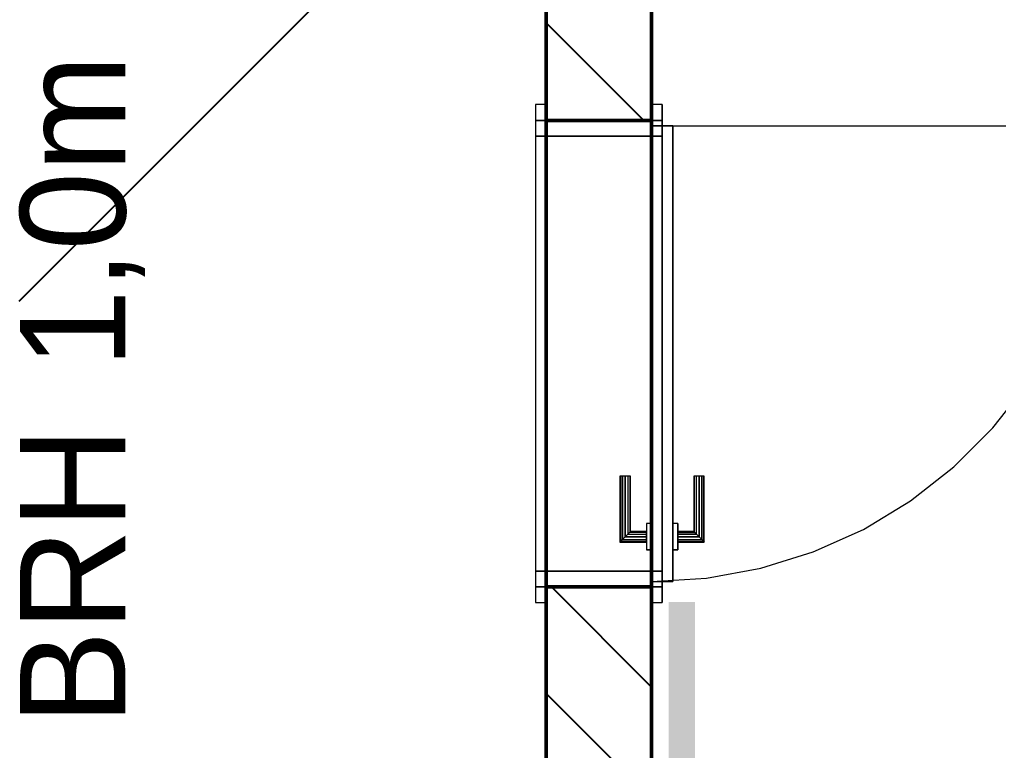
# Model space of a CAD drawing. Extents: x 0 to 756, y -25 to 420.
# Drawn here: x 300.63 to 337.77, y 188.47 to 216.21 of the extents above; entities that cross this region are included whole.
import ezdxf

# ---------------------------------------------------------------- set-up
doc = ezdxf.new("R2010")
doc.units = 0
doc.layers.get('0').update_dxf_attribs({"lineweight": 25})
doc.layers.get('DEFPOINTS').update_dxf_attribs({"lineweight": 25})
doc.layers.add('A_Geschossdecke', color=7, linetype='Continuous', lineweight=25, true_color=0x008080)
doc.layers.add('H_Heizung', color=1, linetype='Continuous', lineweight=25, true_color=0xff0000)
for name, color, linetype, lineweight in [('A_Innenwand', 7, 'Continuous', 25), ('A_Tuer', 7, 'Continuous', 25), ('PFOSTEN__ST_TZEN', 7, 'Continuous', 13), ('T_R', 7, 'Continuous', 13), ('T_R_2D', 7, 'Continuous', 13), ('WAND_HOLZ_NICHT_TRAGEND', 7, 'Continuous', 13)]:
    doc.layers.add(name, color=color, linetype=linetype, lineweight=lineweight)
doc.styles.get("Standard").update_dxf_attribs({"font": 'arial.ttf'})

# ---------------------------------------------------------------- blocks, each defined once
blk = doc.blocks.new('Referenz-A0T78P30OY')
at = {"layer": 'DEFPOINTS', "color": 0, "linetype": 'Continuous', "lineweight": -2, "ltscale": 0.25}
for p, q in [((324.607, 212.378), (324.607, 212.378)), ((324.607, 212.378), (324.607, 212.378)), ((324.607, 194.678), (324.607, 194.678)), ((324.607, 194.678), (324.607, 194.678))]:
    blk.add_line(p, q, dxfattribs=at)
at = {"layer": 'T_R', "color": 0, "linetype": 'Continuous', "ltscale": 0.13}
for p, q in [((320.207, 212.978), (320.207, 212.378)), ((320.607, 212.978), (320.207, 212.978)), ((320.207, 212.978), (320.207, 212.978)), ((320.207, 212.978), (320.207, 212.378)), ((320.607, 212.978), (320.207, 212.978)), ((320.607, 212.378), (320.607, 212.978)), ((320.607, 212.978), (320.607, 212.978)), ((320.607, 212.978), (320.607, 212.378)), ((324.607, 212.978), (324.607, 212.378)), ((325.007, 212.978), (324.607, 212.978)), ((324.607, 212.978), (324.607, 212.978)), ((324.607, 212.978), (324.607, 212.378)), ((325.007, 212.978), (324.607, 212.978)), ((325.007, 212.378), (325.007, 212.978)), ((325.007, 212.978), (325.007, 212.978)), ((325.007, 212.978), (325.007, 212.378)), ((320.207, 212.378), (320.207, 211.778)), ((325.007, 212.378), (320.207, 212.378)), ((320.207, 212.378), (320.207, 211.778)), ((320.207, 212.378), (320.207, 212.378)), ((320.207, 212.378), (325.007, 212.378)), ((320.207, 212.378), (320.607, 212.378)), ((320.207, 212.378), (320.207, 212.378)), ((320.607, 212.378), (320.207, 212.378)), ((320.207, 212.378), (320.207, 194.678)), ((320.607, 212.378), (320.207, 212.378)), ((320.207, 212.378), (320.207, 194.678)), ((320.207, 212.378), (320.207, 212.378)), ((320.207, 212.378), (320.607, 212.378)), ((320.607, 212.378), (320.607, 212.378)), ((320.607, 194.678), (320.607, 212.378)), ((320.607, 212.378), (320.607, 194.678)), ((320.607, 212.378), (320.607, 212.378)), ((324.607, 212.378), (324.607, 212.178)), ((324.607, 212.378), (325.007, 212.378)), ((324.607, 212.378), (324.607, 212.378)), ((325.007, 212.378), (324.607, 212.378)), ((324.607, 212.378), (324.607, 194.678)), ((325.007, 212.378), (324.607, 212.378)), ((324.607, 212.378), (324.607, 194.678)), ((324.607, 212.378), (324.607, 212.378)), ((324.607, 212.378), (325.007, 212.378)), ((324.607, 212.178), (324.607, 194.878)), ((325.407, 212.178), (324.607, 212.178)), ((324.607, 212.178), (324.607, 194.878)), ((324.607, 212.178), (324.607, 212.178)), ((324.607, 212.178), (325.407, 212.178)), ((325.007, 211.778), (325.007, 212.378)), ((325.007, 212.378), (325.007, 211.778)), ((325.007, 212.378), (325.007, 212.378)), ((325.007, 212.378), (325.007, 212.378)), ((325.007, 194.678), (325.007, 212.378)), ((325.007, 212.378), (325.007, 194.678)), ((325.007, 212.378), (325.007, 212.378)), ((325.407, 194.878), (325.407, 212.178)), ((325.407, 212.178), (325.407, 194.878)), ((325.407, 212.178), (325.407, 212.178)), ((320.207, 211.778), (325.007, 211.778)), ((320.207, 211.778), (320.207, 211.778)), ((320.207, 211.778), (325.007, 211.778)), ((320.207, 211.778), (320.207, 195.278)), ((325.007, 211.778), (320.207, 211.778)), ((320.207, 211.778), (320.207, 195.278)), ((320.207, 211.778), (320.207, 211.778)), ((320.207, 211.778), (325.007, 211.778)), ((325.007, 211.778), (325.007, 211.778)), ((325.007, 195.278), (325.007, 211.778)), ((325.007, 211.778), (325.007, 195.278)), ((325.007, 211.778), (325.007, 211.778)), ((323.434, 198.878), (323.407, 198.878)), ((323.407, 198.878), (323.407, 196.378)), ((323.434, 198.878), (323.407, 198.878)), ((323.507, 198.878), (323.434, 198.878)), ((323.434, 198.878), (323.434, 196.405)), ((323.507, 198.878), (323.434, 198.878)), ((323.434, 198.878), (323.434, 196.405)), ((323.607, 198.878), (323.507, 198.878)), ((323.507, 198.878), (323.507, 196.478)), ((323.607, 198.878), (323.507, 198.878)), ((323.507, 198.878), (323.507, 196.478)), ((323.607, 196.578), (323.607, 198.878)), ((323.707, 198.878), (323.607, 198.878)), ((323.707, 198.878), (323.607, 198.878)), ((323.607, 198.878), (323.607, 196.578)), ((323.78, 198.878), (323.707, 198.878)), ((323.707, 198.878), (323.707, 196.678)), ((323.78, 198.878), (323.707, 198.878)), ((323.707, 198.878), (323.707, 196.678)), ((323.807, 198.878), (323.78, 198.878)), ((323.78, 198.878), (323.78, 196.751)), ((323.807, 198.878), (323.78, 198.878)), ((323.78, 198.878), (323.78, 196.751)), ((323.807, 196.778), (323.807, 198.878)), ((326.234, 198.878), (326.207, 198.878)), ((326.207, 198.878), (326.207, 196.778)), ((326.234, 198.878), (326.207, 198.878)), ((326.234, 196.751), (326.234, 198.878)), ((326.307, 198.878), (326.234, 198.878)), ((326.307, 198.878), (326.234, 198.878)), ((326.234, 196.751), (326.234, 198.878)), ((326.307, 196.678), (326.307, 198.878)), ((326.407, 198.878), (326.307, 198.878)), ((326.407, 198.878), (326.307, 198.878)), ((326.307, 196.678), (326.307, 198.878)), ((326.507, 198.878), (326.407, 198.878)), ((326.407, 198.878), (326.407, 196.578)), ((326.507, 198.878), (326.407, 198.878)), ((326.407, 196.578), (326.407, 198.878)), ((326.507, 196.478), (326.507, 198.878)), ((326.58, 198.878), (326.507, 198.878)), ((326.58, 198.878), (326.507, 198.878)), ((326.507, 196.478), (326.507, 198.878)), ((326.58, 196.405), (326.58, 198.878)), ((326.607, 198.878), (326.58, 198.878)), ((326.607, 198.878), (326.58, 198.878)), ((326.58, 196.405), (326.58, 198.878)), ((326.607, 196.378), (326.607, 198.878)), ((324.607, 197.078), (324.407, 197.078)), ((324.407, 197.078), (324.407, 196.078)), ((324.407, 197.078), (324.407, 197.078)), ((324.407, 197.078), (324.407, 196.078)), ((324.607, 197.078), (324.407, 197.078)), ((324.607, 196.078), (324.607, 197.078)), ((324.607, 197.078), (324.607, 197.078)), ((324.607, 196.078), (324.607, 197.078)), ((325.407, 197.078), (325.407, 196.078)), ((325.607, 197.078), (325.407, 197.078)), ((325.407, 197.078), (325.407, 196.078)), ((325.407, 197.078), (325.407, 197.078)), ((325.607, 197.078), (325.407, 197.078)), ((325.607, 196.078), (325.607, 197.078)), ((325.607, 197.078), (325.607, 197.078)), ((325.607, 197.078), (325.607, 196.078)), ((323.507, 196.478), (323.434, 196.405)), ((323.434, 196.405), (323.507, 196.478)), ((323.607, 196.578), (323.507, 196.478)), ((323.507, 196.478), (323.607, 196.578)), ((323.507, 196.478), (324.407, 196.478)), ((323.507, 196.478), (324.407, 196.478)), ((323.707, 196.678), (323.607, 196.578)), ((323.607, 196.578), (323.707, 196.678)), ((324.407, 196.578), (323.607, 196.578)), ((323.607, 196.578), (324.407, 196.578)), ((323.78, 196.751), (323.707, 196.678)), ((323.707, 196.678), (323.78, 196.751)), ((323.707, 196.678), (324.407, 196.678)), ((323.707, 196.678), (324.407, 196.678)), ((323.807, 196.778), (323.78, 196.751)), ((323.78, 196.751), (323.807, 196.778)), ((323.78, 196.751), (324.407, 196.751)), ((323.78, 196.751), (324.407, 196.751)), ((324.407, 196.778), (323.807, 196.778)), ((324.407, 196.751), (324.407, 196.778)), ((324.407, 196.778), (324.407, 196.751)), ((324.407, 196.678), (324.407, 196.751)), ((324.407, 196.751), (324.407, 196.678)), ((324.407, 196.578), (324.407, 196.678)), ((324.407, 196.678), (324.407, 196.578)), ((324.407, 196.478), (324.407, 196.578)), ((324.407, 196.578), (324.407, 196.478)), ((324.407, 196.405), (324.407, 196.478)), ((324.407, 196.478), (324.407, 196.405)), ((325.607, 196.778), (325.607, 196.751)), ((326.207, 196.778), (325.607, 196.778)), ((325.607, 196.778), (325.607, 196.751)), ((325.607, 196.751), (326.234, 196.751)), ((325.607, 196.751), (325.607, 196.678)), ((325.607, 196.751), (325.607, 196.678)), ((325.607, 196.751), (326.234, 196.751)), ((325.607, 196.678), (325.607, 196.578)), ((326.307, 196.678), (325.607, 196.678)), ((325.607, 196.678), (325.607, 196.578)), ((325.607, 196.678), (326.307, 196.678)), ((325.607, 196.578), (325.607, 196.478)), ((326.407, 196.578), (325.607, 196.578)), ((325.607, 196.578), (325.607, 196.478)), ((325.607, 196.578), (326.407, 196.578)), ((325.607, 196.478), (326.507, 196.478)), ((325.607, 196.478), (325.607, 196.405)), ((325.607, 196.478), (325.607, 196.405)), ((325.607, 196.478), (326.507, 196.478)), ((326.234, 196.751), (326.207, 196.778)), ((326.207, 196.778), (326.234, 196.751)), ((326.307, 196.678), (326.234, 196.751)), ((326.234, 196.751), (326.307, 196.678)), ((326.407, 196.578), (326.307, 196.678)), ((326.307, 196.678), (326.407, 196.578)), ((326.507, 196.478), (326.407, 196.578)), ((326.407, 196.578), (326.507, 196.478)), ((326.58, 196.405), (326.507, 196.478)), ((326.507, 196.478), (326.58, 196.405)), ((323.434, 196.405), (323.407, 196.378)), ((323.407, 196.378), (323.434, 196.405)), ((323.407, 196.378), (324.407, 196.378)), ((323.434, 196.405), (324.407, 196.405)), ((323.434, 196.405), (324.407, 196.405)), ((324.407, 196.378), (324.407, 196.405)), ((324.407, 196.405), (324.407, 196.378)), ((325.607, 196.405), (326.58, 196.405)), ((325.607, 196.405), (325.607, 196.378)), ((325.607, 196.405), (325.607, 196.378)), ((325.607, 196.405), (326.58, 196.405)), ((325.607, 196.378), (326.607, 196.378)), ((326.607, 196.378), (326.58, 196.405)), ((326.58, 196.405), (326.607, 196.378)), ((324.407, 196.078), (324.607, 196.078)), ((324.407, 196.078), (324.407, 196.078)), ((324.607, 196.078), (324.407, 196.078)), ((324.607, 196.078), (324.607, 196.078)), ((325.407, 196.078), (325.607, 196.078)), ((325.407, 196.078), (325.407, 196.078)), ((325.607, 196.078), (325.407, 196.078)), ((325.607, 196.078), (325.607, 196.078)), ((320.207, 195.278), (320.207, 194.678)), ((325.007, 195.278), (320.207, 195.278)), ((320.207, 195.278), (320.207, 194.678)), ((320.207, 195.278), (320.207, 195.278)), ((320.207, 195.278), (325.007, 195.278)), ((320.207, 195.278), (325.007, 195.278)), ((320.207, 195.278), (320.207, 195.278)), ((320.207, 195.278), (325.007, 195.278)), ((325.007, 194.678), (325.007, 195.278)), ((325.007, 195.278), (325.007, 194.678)), ((325.007, 195.278), (325.007, 195.278)), ((325.007, 195.278), (325.007, 195.278)), ((320.207, 194.678), (325.007, 194.678)), ((320.207, 194.678), (320.207, 194.678)), ((320.207, 194.678), (325.007, 194.678)), ((320.207, 194.678), (320.207, 194.078)), ((320.607, 194.678), (320.207, 194.678)), ((320.207, 194.678), (320.207, 194.078)), ((320.207, 194.678), (320.207, 194.678)), ((320.207, 194.678), (320.607, 194.678)), ((320.207, 194.678), (320.607, 194.678)), ((320.207, 194.678), (320.207, 194.678)), ((320.207, 194.678), (320.607, 194.678)), ((320.607, 194.078), (320.607, 194.678)), ((320.607, 194.678), (320.607, 194.078)), ((320.607, 194.678), (320.607, 194.678)), ((320.607, 194.678), (320.607, 194.678)), ((324.607, 194.878), (324.607, 194.678)), ((324.607, 194.878), (325.407, 194.878)), ((324.607, 194.878), (324.607, 194.878)), ((324.607, 194.878), (325.407, 194.878)), ((324.607, 194.678), (324.607, 194.078)), ((325.007, 194.678), (324.607, 194.678)), ((324.607, 194.678), (324.607, 194.078)), ((324.607, 194.678), (324.607, 194.678)), ((324.607, 194.678), (325.007, 194.678)), ((324.607, 194.678), (325.007, 194.678)), ((324.607, 194.678), (324.607, 194.678)), ((324.607, 194.678), (325.007, 194.678)), ((325.007, 194.678), (325.007, 194.678)), ((325.007, 194.078), (325.007, 194.678)), ((325.007, 194.678), (325.007, 194.078)), ((325.007, 194.678), (325.007, 194.678)), ((325.007, 194.678), (325.007, 194.678)), ((325.407, 194.878), (325.407, 194.878)), ((320.207, 194.078), (320.607, 194.078)), ((320.207, 194.078), (320.207, 194.078)), ((320.207, 194.078), (320.607, 194.078)), ((320.607, 194.078), (320.607, 194.078)), ((324.607, 194.078), (325.007, 194.078)), ((324.607, 194.078), (324.607, 194.078)), ((324.607, 194.078), (325.007, 194.078)), ((325.007, 194.078), (325.007, 194.078))]:
    blk.add_line(p, q, dxfattribs=at)
at = {"layer": 'T_R_2D', "color": 0, "linetype": 'Continuous', "ltscale": 0.13}
for p, q in [((324.607, 212.178), (341.907, 212.178)), ((337.556, 200.706), (338.845, 202.35)), ((336.079, 199.229), (337.556, 200.706)), ((334.435, 197.94), (336.079, 199.229)), ((332.647, 196.859), (334.435, 197.94)), ((330.742, 196.002), (332.647, 196.859)), ((328.747, 195.381), (330.742, 196.002)), ((326.692, 195.004), (328.747, 195.381)), ((324.607, 194.878), (326.692, 195.004))]:
    blk.add_line(p, q, dxfattribs=at)
at = {"layer": 'WAND_HOLZ_NICHT_TRAGEND', "color": 0, "lineweight": 50}
for p, q in [((320.607, 259.578), (320.607, 121.078)), ((320.607, 259.578), (320.607, 212.378)), ((324.607, 121.078), (324.607, 259.578)), ((324.607, 212.378), (324.607, 259.578)), ((320.607, 212.378), (324.607, 212.378)), ((320.607, 212.378), (320.607, 212.378)), ((324.607, 212.378), (320.607, 212.378)), ((320.607, 212.378), (320.607, 194.678)), ((324.607, 212.378), (324.607, 212.378)), ((324.607, 194.678), (324.607, 212.378)), ((320.607, 194.678), (324.607, 194.678)), ((320.607, 121.078), (320.607, 194.678)), ((320.607, 194.678), (320.607, 194.678)), ((324.607, 194.678), (320.607, 194.678)), ((324.607, 194.678), (324.607, 121.078)), ((324.607, 194.678), (324.607, 194.678))]:
    blk.add_line(p, q, dxfattribs=at)
at = {"layer": 'PFOSTEN__ST_TZEN', "color": 0, "lineweight": 35, "char_height": 4, "attachment_point": 1, "rotation": 90}
for s, insert in [('{\\fPosterama Text Light;1,0m}', (300.643, 202.985)), ('{\\fPosterama Text Light;BRH}', (300.643, 189.44))]:
    blk.add_mtext(s, dxfattribs=dict(at, insert=insert))
blk = doc.blocks.new('Wand-A0T78P4IOY', base_point=(320.607, 121.078))
at = {"color": 0, "linetype": 'ByBlock', "lineweight": -2, "ltscale": 0.25}
for p, q in [((320.607, 259.578), (320.607, 212.378)), ((324.607, 259.578), (324.607, 212.378)), ((320.607, 194.678), (320.607, 121.078)), ((324.607, 194.678), (324.607, 121.078))]:
    blk.add_line(p, q, dxfattribs=at)
at = {"color": 0, "lineweight": -2}
for p, q in [((320.607, 216.086), (324.316, 212.378)), ((320.802, 194.678), (324.607, 190.873)), ((320.607, 190.63), (324.607, 186.63))]:
    blk.add_line(p, q, dxfattribs=at)
blk = doc.blocks.new('Tür-A0T78P4KOY', base_point=(320.607, 194.678))
at = {"color": 0, "linetype": 'ByBlock', "lineweight": -2, "ltscale": 0.25}
for p, q in [((320.607, 212.378), (324.607, 212.378)), ((320.607, 194.678), (324.607, 194.678))]:
    blk.add_line(p, q, dxfattribs=at)
blk = doc.blocks.new('Geschossdecke-A0T78P4UOY', base_point=(119.607, 24.521))
at = {"color": 0, "lineweight": -2}
blk.add_line((300.607, 205.521), (397.607, 302.521), dxfattribs=at)
blk = doc.blocks.new('Polylinie-A0T78PBMOY', base_point=(325.25, 121.444))
at = {"color": 0, "linetype": 'ByBlock', "lineweight": -2, "ltscale": 0.25}
for points in [[(326.25, 122.444), (325.25, 122.444), (326.25, 194.105)], [(325.25, 122.444), (326.25, 194.105), (325.25, 194.105)]]:
    blk.add_solid(points, dxfattribs=at)

msp = doc.modelspace()

# ---------------------------------------------------------------- block references
at = {"color": 8, "lineweight": 25, "ltscale": 0.25, "true_color": 0x808080}
msp.add_blockref('Referenz-A0T78P30OY', (0, 0), dxfattribs=at)
at = {"layer": 'A_Geschossdecke', "ltscale": 0.25}
msp.add_blockref('Geschossdecke-A0T78P4UOY', (119.607, 24.521), dxfattribs=at)
at = {"layer": 'A_Innenwand', "ltscale": 0.25}
msp.add_blockref('Wand-A0T78P4IOY', (320.607, 121.078), dxfattribs=at)
at = {"layer": 'A_Tuer', "ltscale": 0.25}
msp.add_blockref('Tür-A0T78P4KOY', (320.607, 194.678), dxfattribs=at)
at = {"layer": 'H_Heizung', "color": 1, "ltscale": 0.25, "true_color": 0xff0000}
msp.add_blockref('Polylinie-A0T78PBMOY', (325.25, 121.444), dxfattribs=at)

doc.saveas('drawing.dxf')
